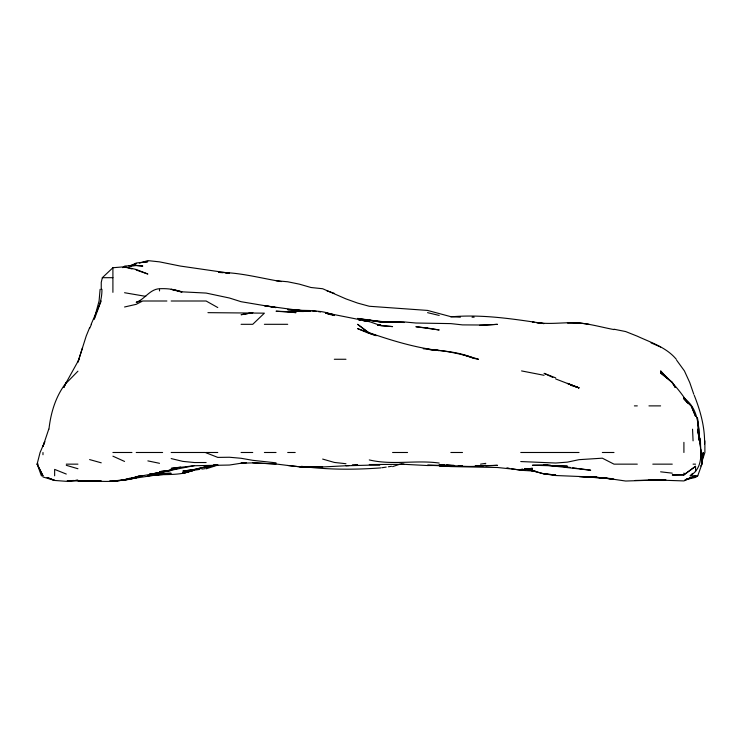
<?xml version="1.0" encoding="UTF-8"?>
<svg xmlns="http://www.w3.org/2000/svg" width="742" height="742" viewBox="0 0 742 742"><rect width="100%" height="100%" fill="white"/><g stroke="black" fill="none" stroke-linecap="round" stroke-linejoin="round"><path stroke-width="1.11" d="M700.875 458.853L700.448 440.841L698.584 434.478L698.927 436.602M100.105 289.343L99.076 301.002L94.188 319.014M704.557 444.013C704.993 427.364 700.365 410.669 694.215 395.273M48.953 429.182C50.818 412.45 55.789 396.015 66.288 382.575L63.858 387.426M702.238 457.786L703.203 452.49L701.913 464.149L700.643 466.004M136.203 270.032L147.862 274.03L136.203 269.494L124.554 266.777L112.905 267.732L102.34 277.693L101.246 282.405L101.246 289.343L101.923 289.343C102.164 299.889 98.009 309.201 94.382 319.014M42.98 475.798L37.211 464.149L41.385 475.798L42.98 475.798L37.1 464.149L40.077 452.49L44.724 441.824M82.566 347.608L77.938 362.133L86.239 335.959L89.596 327.751M701.422 463.082L704.9 452.49L704.872 440.841M48.74 429.182L42.98 446.369L44.789 441.759M686.025 479.564L695.56 477.394L697.74 475.798L701.96 464.149L700.8 449.318M101.246 301.002L91.136 324.31M89.596 328.465L91.461 324.31M63.821 387.426L66.214 382.575M79.134 359.267L66.288 382.455M695.412 475.798L690.245 475.798C706.282 465.948 700.021 444.402 697.563 429.182L699.474 440.841C698.435 424.767 698.278 408.517 683.911 397.953L687.055 402.359M66.288 383.085L77.938 371.176M690.245 475.798L692.527 473.396M683.911 474.75L672.261 474.973L683.911 474.945L695.56 466.301L695.56 471.652M684.81 474.101L695.56 466.301M122.764 267.667L124.554 266.387L124.554 266.99L131.974 268.929M392.583 466.635L400.049 464.149M206.128 467.748L214.818 464.863M212.472 465.531L206.128 467.599L215.662 464.77M193.412 469.992C179.017 476.726 163.017 473.248 147.862 475.798L162.693 474.546M686.025 479.36L695.56 476.271L684.968 479.972L695.56 475.798L683.911 480.927L648.953 479.731L653.192 479.666M128.82 266.044L136.203 263.679L130.453 266.044L136.203 263.02L147.862 261.657L144.681 262.325M206.128 468.814L217.777 465.095M129.85 478.2C113.118 483.83 95.208 480.297 77.938 480.677L99.131 481.122M193.412 470.205L182.82 473.415L194.478 470.159L199.774 469.389M139.385 263.16L147.862 260.609L159.511 261.861L180.223 266.044L229.436 273.177L225.197 272.87M139.014 476.076L124.554 480.176L112.905 480.89L124.554 479.926L142.204 475.798L121.373 480.315M139.097 476.076L136.203 476.921L171.17 470.456L154.215 473.442L171.17 473.294L149.977 474.027L152.101 473.758M215.662 464.733L206.128 467.377L217.777 464.789M141.091 301.002L136.203 302.272C144.746 299.406 149.634 289.269 159.511 288.721C167.154 288.369 174.63 289.176 181.762 292.079M172.227 469.779L177.524 468.517M124.554 306.993L136.203 304.331L142.696 301.002L166.885 301.002M189.173 471.068L193.412 470.122L191.297 470.382M189.173 471.124L194.478 469.983M194.478 470.159L182.82 472.571L194.478 470.187L191.297 470.613M194.478 465.596L171.17 470.224L159.511 471.652L171.17 470.094L159.511 472.376L171.17 470.029M127.735 479.221L136.203 477.95L124.554 480.241L113.962 480.862M480.519 464.149L485.806 463.351M381.982 467.729L386.22 467.098M388.344 466.783L391.516 466.301M127.735 479.249L159.511 474.528M201.889 469.092L205.07 468.647M180.705 467.08L171.17 468.397L194.478 465.726L229.436 465.039L241.085 463.231L252.744 462.878L276.043 464.01C291.504 465.818 307.049 468.452 322.659 466.931L299.351 466.755L287.701 465.466M149.977 474.147L159.511 473.025L149.977 473.971M380.924 467.887C354.565 469.825 327.723 469.834 301.475 466.328M525.002 469.065L532.422 468.304L520.763 469.983L497.455 467.497L450.848 466.579L439.19 465.809L450.848 466.097L427.54 465.225L439.19 465.447L427.54 465.531L400.708 464.149L404.232 464.344L369.275 464.529L379.867 464.798M475.214 466.226L485.806 465.345C470.307 467.785 454.707 465.586 439.19 464.622L444.486 464.789M525.002 469.157L532.422 468.554M130.128 266.044L136.203 265.562L142.789 266.044L136.203 265.395L124.758 266.044M349.148 465.586L322.659 466.968L299.351 466.727M113.962 480.853L119.258 480.473M635.18 480.473L665.899 479.749L625.645 481.029L602.337 477.635L613.996 479.341L590.688 476.522L602.337 478.024L579.029 476.54L602.337 477.885M352.32 465.41L357.616 465.104M485.806 465.93L497.455 465.317L475.214 465.985M303.589 311.519L287.701 311.325C303.357 311.89 319.57 308.292 334.317 315.545L327.955 313.968M307.828 311.297L309.943 311.186L287.701 309.46L309.943 311.186M67.346 480.797L73.699 480.473M75.823 480.362L77.938 480.25L66.288 481.317L54.639 480.454L42.98 476.976M379.867 464.872L345.967 465.772M450.848 316.853C482.244 314.089 513.176 318.949 544.072 323.595L536.652 322.696M352.32 464.965L357.616 464.882M479.453 325.367L497.455 324.337L485.806 325.033L462.498 324.894L450.848 323.614L415.882 323.02L404.232 321.926L380.924 322.065L369.275 320.136L380.924 322.065L392.583 322.334L376.686 321.128M535.594 471.151L520.763 470.28L511.229 468.656M656.364 479.62L660.603 479.555L648.953 479.991L660.603 480.12M472.033 317.196L474.157 317.177M100.189 481.076L67.346 480.862M595.984 477.162L555.721 475.52L544.072 473.832L555.721 474.982L544.072 473.915L525.002 468.768L532.422 469.111L526.059 468.573M206.128 462.526L194.478 462.544L182.82 461.385L171.17 458.575M102.34 277.693L112.905 277.693M171.17 301.002L206.128 301.002L217.777 307.55M207.936 312.651L264.393 313.161L252.744 324.31L241.085 324.31M264.393 324.31L287.701 324.31M334.317 359.267L345.967 359.267M634.382 405.883L637.295 405.883M648.953 405.883L660.603 405.883M112.905 452.49L131.946 452.49M136.203 452.49L162.6 452.49M171.17 452.49L205.311 452.49L217.777 457.406L229.436 457.248L241.085 458.278L252.744 460.328L276.043 462.832M206.128 452.49L217.777 452.49M241.085 452.49L252.744 452.49M264.393 452.49L276.043 452.49M287.701 452.49L295.205 452.49M392.583 452.49L407.553 452.49M450.848 452.49L462.498 452.49M520.763 452.49L579.029 452.49M602.337 452.49L613.996 452.49M37.1 464.149L38.296 464.149M66.288 464.149L77.938 464.149M637.295 464.149L613.996 464.149L602.337 458.185L579.029 459.669L567.38 462.136L555.721 463.027L520.763 461.552M652.793 464.149L672.261 464.149M693.065 464.149L695.56 464.149M696.079 475.798L697.74 475.798M613.996 329.587C598.562 326.684 583.277 321.75 567.38 322.779L579.029 323.011C564.894 321.88 550.768 324.736 536.652 322.557M89.596 480.927L99.131 481.076M309.943 310.527L292.997 310.137L309.943 311.065M292.997 310.175L307.828 311.232M446.61 464.854L454.021 465.336M292.997 310.193L299.351 310.416L264.393 305.676L276.043 307.587L241.085 301.706L229.436 298.015L206.128 293.071L182.82 291.875L171.17 289.343L181.762 292.107M550.425 465.262L544.072 464.974L590.688 470.233L579.029 468.601M218.844 272.388C240.111 272.407 260.6 278.185 281.348 281.58M276.043 464.01L252.744 462.795M377.752 324.922L380.924 325.089L377.604 324.792M460.383 317.196L450.848 316.667L427.54 310.425L369.275 306.26L357.616 303.079L345.967 298.896L322.659 288.74L311.009 287.506L299.351 284.149L287.701 281.765L276.043 280.726M439.19 463.045C415.947 459.817 392.147 465.392 369.275 459.929M458.259 465.586L462.498 465.837L459.317 465.605M218.844 272.416L223.073 272.722M606.576 478.219L610.814 478.544M371.39 320.553L374.571 320.896M345.967 463.722L334.317 462.433L322.659 459.075M660.603 471.819L672.261 473.155M567.38 467.098L570.561 467.506M572.676 467.785L576.914 468.332M387.287 322.445L357.616 318.429L363.979 319.459M556.788 465.651L558.902 465.939M562.084 466.375L565.256 466.811M579.029 322.891L589.074 324.31M145.738 296.355L124.554 292.728M312.067 310.703L316.305 311.325M318.42 311.64L320.544 311.946M366.094 319.811L368.217 320.154M325.84 313.328L334.317 314.747L325.84 313.226M525.002 468.833L532.422 470.085L525.002 468.48M377.604 325.256L392.583 326.601L380.924 325.673L369.275 321.564L325.497 312.864M544.072 375.304L521.561 370.917M474.157 358.442L478.479 359.267C461.932 354.008 444.959 350.372 427.54 349.324C443.326 350.994 459.437 351.829 474.157 358.442L462.498 354.537M613.996 329.216L625.645 331.553L637.295 336.191C650.919 342.544 666.353 347.275 676.277 359.267M423.237 348.731L439.19 350.604C411.216 347.145 384.096 338.167 357.616 328.623L369.275 333.557M147.862 460.893L159.511 463.305M506.99 467.794L509.114 468.295M427.54 312.651L439.19 315.443M544.072 473.915L525.002 468.74M89.596 459.576L101.246 462.822M66.288 465.317L77.938 468.74M370.267 333.863L376.268 335.662L369.275 333L357.616 324.31L369.275 333.353M570.561 385.246L579.029 387.834L567.38 383.382L579.029 387.918L555.721 378.958M326.897 290.808L334.317 293.359M555.721 377.882L544.072 373.347L552.809 377.409M47.219 477.477L54.639 480.417L47.219 477.496M66.288 474.055L54.639 469.398L54.639 475.798M651.068 342.869L660.603 347.015M112.905 456.172L124.554 461.441M666.715 377.863L660.603 371.584C671.12 380.785 680.599 391.266 687.871 403.249M676.611 360.176L684.421 370.917L689.763 382.575L693.77 394.225M675.174 387.426L672.261 382.575L660.603 372.929L672.261 382.232L675.322 387.426M684.931 399.446L683.911 397.61L684.847 399.446M698.5 434.478L700.263 440.841L698.676 433.421M700.049 442.955L700.55 447.194M698.408 433.421L697.415 417.533L698.918 429.182L698.992 439.783M698.584 436.602L698.76 439.783M692.546 429.182L693.074 440.841M683.911 442.362L683.911 452.49M683.911 473.025L683.911 474.945M159.511 289.343L159.511 290.929M112.905 267.732L112.905 292.348M42.98 452.49L42.98 454.735M701.144 452.49L700.995 458.853L701.181 452.49M206.128 466.709L194.478 469.528L182.82 471.142L194.478 469.417L206.128 466.709M252.744 312.651L241.085 314.729L252.744 312.688M246.381 462.637L241.085 463.203L246.381 462.637M522.887 469.278L520.763 469.5L522.887 469.324M544.072 464.872L532.422 465.262L567.38 466.161L555.721 465.985L544.072 464.872M392.583 321.898L380.924 322.139L404.232 322.482L392.583 321.898M89.596 480.825L77.938 480.723L101.246 481.002L89.596 480.825M112.905 481.215L109.723 481.187L112.905 481.215M287.701 311.659L276.043 311.204L296.049 312.651L287.701 311.659M534.537 322.371L532.422 322.186L534.537 322.445M427.54 328.038L415.882 326.703L439.19 329.967L427.54 328.038M595.984 477.069L592.802 476.679L595.984 477.087M360.798 320.201L358.683 319.858L360.798 320.21M369.275 321.564L362.912 320.544L369.275 321.611M532.422 470.79L525.002 468.601L532.422 470.799M691.331 405.883L683.911 398.946L691.127 405.883L695.56 416.355L691.331 405.883M667.475 378.411L660.603 370.917L667.429 378.411"/></g></svg>
